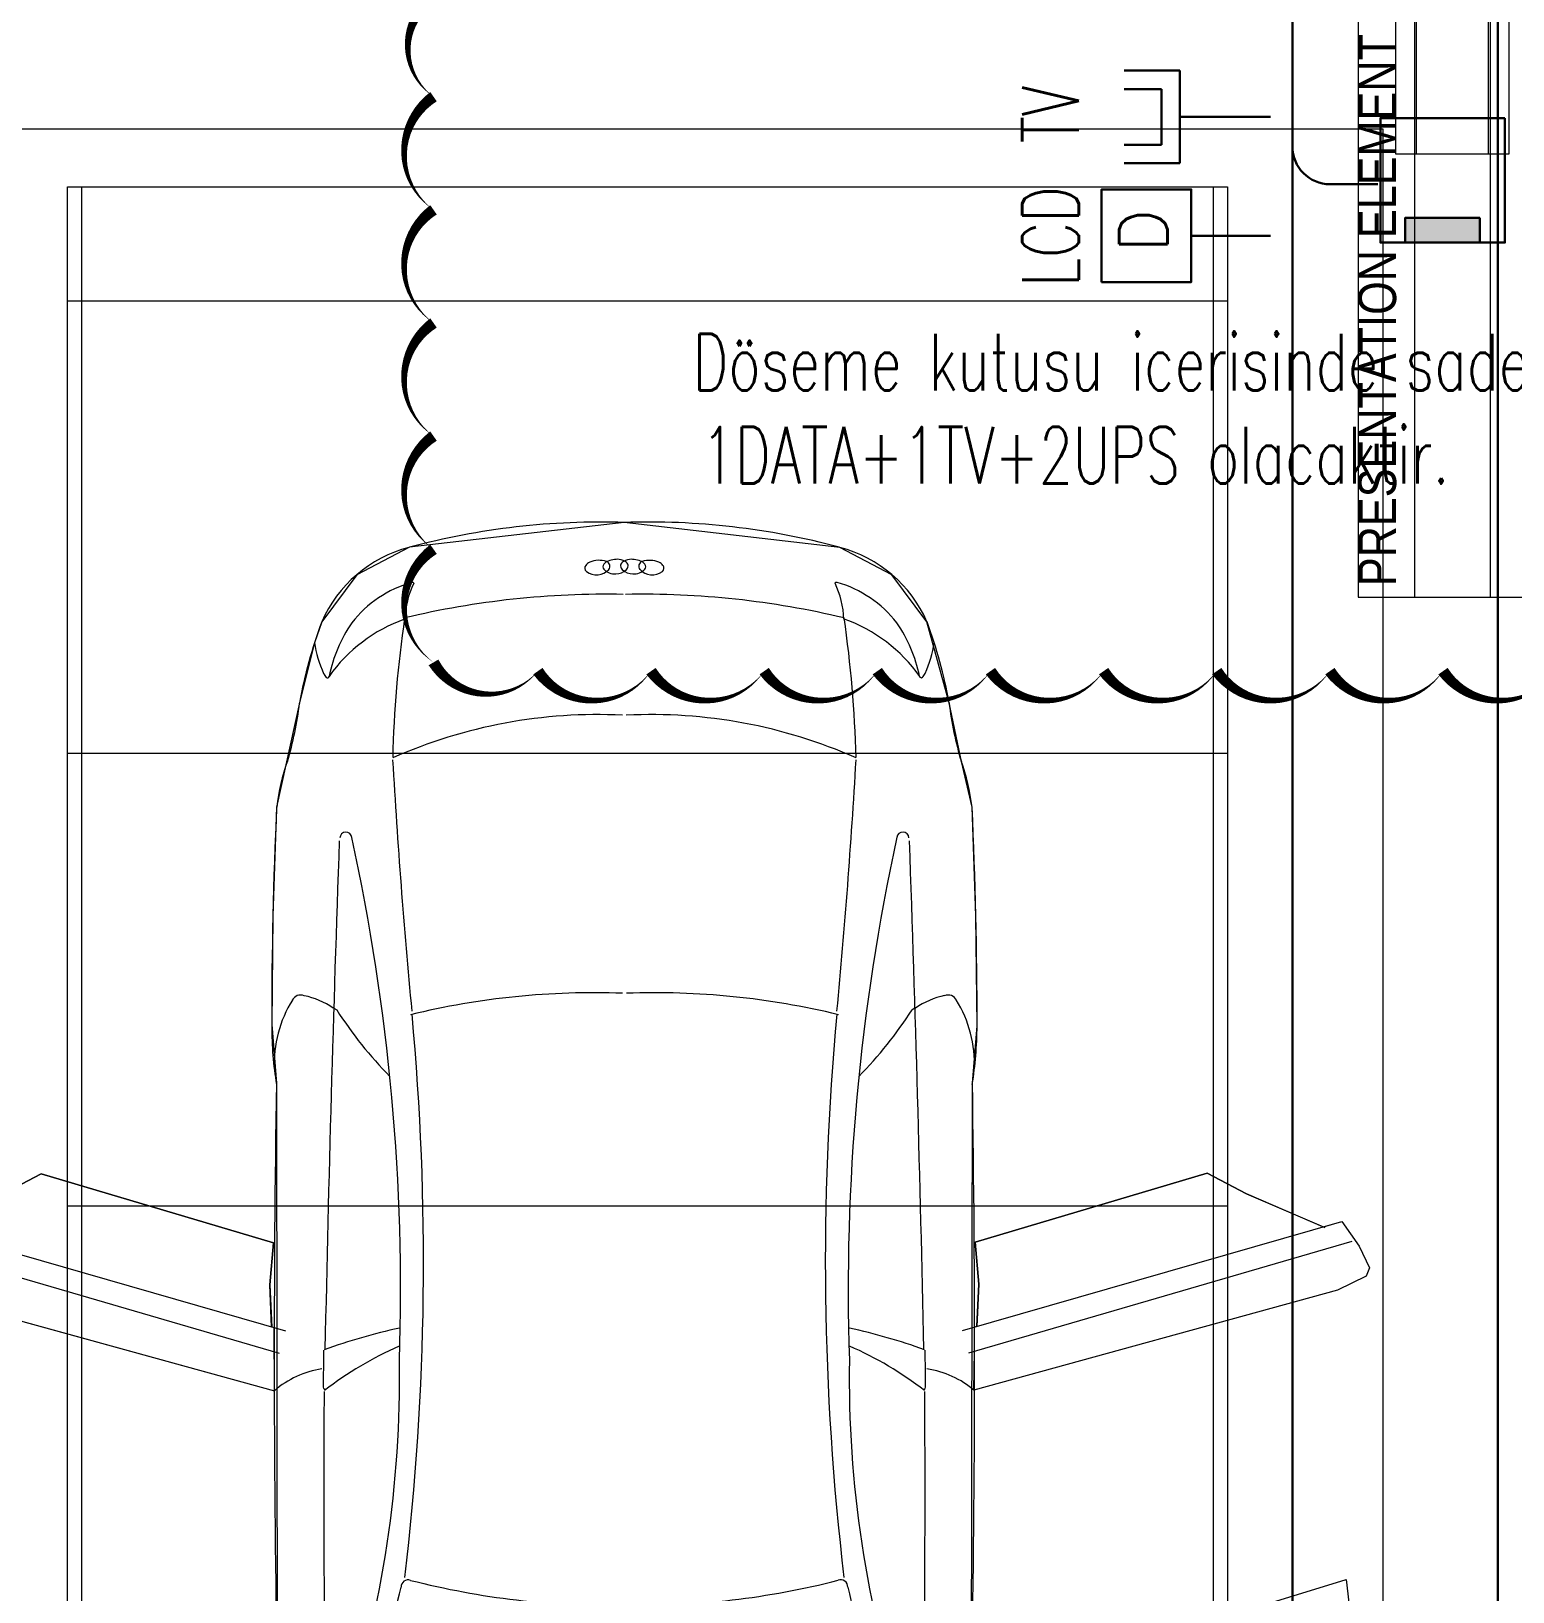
# Model space of a CAD drawing. Extents: x -2050 to 29725, y -1777 to 6820.
# Drawn here: x 4312.2 to 4705, y 710.6 to 1124.4 of the extents above; entities that cross this region are included whole.
import ezdxf
from ezdxf.enums import TextEntityAlignment as Align

# ---------------------------------------------------------------- set-up
doc = ezdxf.new("R2010")
doc.units = 0
doc.header["$LTSCALE"] = 25
doc.header["$MEASUREMENT"] = 0
doc.linetypes.add('DOT2', pattern=[0.125, 0, -0.125])
doc.linetypes.add('HIDDEN', pattern=[0.375, 0.25, -0.125])
doc.layers.get('0').update_dxf_attribs({"color": 9, "lineweight": 9})
for name, color, linetype, lineweight in [('04', 9, 'Continuous', 9), ('05', 9, 'Continuous', 9), ('06D', 9, 'Continuous', 9), ('10', 9, 'Continuous', 9), ('20', 9, 'DOT2', 9), ('DATA TAVAN', 160, 'Continuous', 30), ('DATA YER', 30, 'Continuous', 30), ('E-ANAHTAR', 7, 'Continuous', 30), ('E-DATA LCD EKRAN', 7, 'Continuous', 30), ('E-DATA PRİZİ (RJ45)', 7, 'Continuous', 30), ('E-DÖŞEME (ŞAP İÇİ) PRİZ KUTUSU', 7, 'Continuous', 30), ('E-YAZI', 7, 'Continuous', 30)]:
    doc.layers.add(name, color=color, linetype=linetype, lineweight=lineweight)
doc.styles.add('E-YAZI', font='txttw.shx')
doc.styles.add('MuuM_TEXT-STANDART', font='ARIALN.TTF')

# ---------------------------------------------------------------- blocks, each defined once
blk = doc.blocks.new('p-audi-highlight_platform')
for p, q in [((390.3, 0), (390.3, 307.6)), ((510.3, 0), (510.3, 307.6)), ((630.3, 0), (630.3, 307.6)), ((0, 303.8), (660.6, 303.8)), ((660.6, 3.8), (0, 3.8))]:
    blk.add_line(p, q)
blk.add_lwpolyline([(0, 307.6), (660.6, 307.6), (660.6, 0), (0, 0)], close=True)
blk = doc.blocks.new('p-audi-presentation')
for p, q in [((-70, 35), (142.5, 35)), ((-70, 34.5), (142.5, 34.5)), ((142.5, 35), (260, 35)), ((142.5, 15.5), (-70, 15.5)), ((142.5, 15), (-70, 15)), ((260, 15), (142.5, 15))]:
    blk.add_line(p, q)
for points in [[(0, 10), (0, 0), (260, 0), (260, 50), (0, 50), (0, 40)], [(-70, 40), (142.5, 40), (142.5, 10), (-70, 10), (-70, 40)]]:
    blk.add_lwpolyline(points)
blk = doc.blocks.new('Group-321-1')
at = {"lineweight": 0}
for p, q in [((384783.0404, 69371.037), (384783.0455, 69371.0295)), ((384784.4115, 69370.3332), (384784.4025, 69370.333))]:
    blk.add_line(p, q, dxfattribs=at)
blk.add_lwpolyline([(384783.7337, 69368.6844), (384784.4562, 69370.087), (384784.5363, 69370.2162), (384784.6671, 69370.4777), (384784.7897, 69370.7386), (384784.8195, 69370.8587), (384784.8615, 69371.012), (384784.9078, 69371.2302), (384784.8821, 69371.3838), (384784.7923, 69371.511), (384784.3139, 69371.8312), (384783.7777, 69372.0326), (384783.6197, 69372.0318), (384783.48, 69371.9631), (384783.4374, 69371.9222), (384783.3299, 69371.7988), (384783.1493, 69371.5806), (384783.0089, 69371.3289), (384782.8745, 69371.074), (384782.8143, 69370.9298), (384782.099, 69369.5315)], dxfattribs=at)
for centre, radius, start, end in [((384783.7002, 69371.6914), 0.3498, 77.5866, 129.0276), ((384783.3657, 69370.1215), 1.955, 60.966, 77.834), ((384784.32, 69371.0452), 1.2443, 132.4655, 142.7244), ((384783.7203, 69371.8273), 0.2984, 161.3049, 177.7436), ((384783.7432, 69371.5713), 0.4025, 118.72, 140.7848), ((384783.6803, 69371.6404), 0.3125, 79.0353, 114.6797), ((384783.8912, 69371.7489), 0.2436, 127.2849, 150.4821), ((384783.7369, 69371.9408), 0.00701, 14.3074, 65.7877), ((384783.624, 69371.4545), 0.4181, 82.5082, 117.4781), ((384783.5084, 69371.8411), 0.0862, 181.346, 189.6397), ((384786.16, 69370.0997), 3.0479, 144.4513, 151.4415), ((384783.1339, 69369.6371), 2.3005, 61.7007, 76.2646), ((384783.4781, 69370.0639), 1.955, 47.8221, 64.6901), ((384782.5383, 69372.3373), 0.9575, 316.2186, 325.7418), ((384783.4275, 69371.8281), 0.00442, 198.8504, 328.8627), ((384784.1759, 69371.7659), 0.0116, 115.4859, 202.8384), ((384784.2048, 69371.7798), 0.0437, 204.9366, 291.601), ((384784.1827, 69371.7527), 0.0264, 86.2513, 116.6), ((384784.1802, 69371.7174), 0.0619, 44.0406, 86.0686), ((384784.219, 69371.7483), 0.0101, 111.9283, 196.7629), ((384784.2267, 69371.7313), 0.0287, 93.4709, 113.7003), ((384784.2157, 69371.751), 0.0129, 292.515, 43.913), ((384784.2218, 69371.692), 0.0681, 58.3409, 87.3083), ((384784.2396, 69371.7211), 0.0339, 22.2897, 58.1662), ((384784.245, 69371.7546), 0.0368, 193.5155, 249.2754), ((384784.2513, 69371.7608), 0.045, 244.6107, 282.6822), ((384784.2665, 69371.7271), 0.0153, 157.3959, 204.4647), ((384784.264, 69371.7268), 0.0131, 105.2381, 152.0925), ((384784.2938, 69371.739), 0.045, 202.974, 241.0454), ((384784.2575, 69371.7317), 0.0153, 281.1914, 328.2602), ((384784.2684, 69371.7064), 0.0339, 67.4899, 103.3665), ((384784.2588, 69371.7295), 0.0131, 333.5636, 20.4181), ((384784.2551, 69371.6749), 0.0681, 38.3479, 67.3152), ((384784.3065, 69371.7044), 0.0129, 81.7431, 193.1412), ((384784.3025, 69371.7054), 0.0101, 288.8932, 13.7278), ((384784.2842, 69371.7018), 0.0287, 11.9558, 32.1852), ((384784.2999, 69371.6559), 0.0619, 39.5875, 81.6156), ((384783.6081, 69371.2726), 0.5525, 133.0237, 146.1228), ((384784.2924, 69371.7303), 0.0368, 236.3807, 292.1406), ((384784.3363, 69371.7123), 0.0437, 194.0551, 280.7195), ((384784.3419, 69371.6807), 0.0116, 282.8177, 10.1702), ((384784.3272, 69371.6786), 0.0264, 9.0561, 39.4048), ((384783.2195, 69369.5931), 2.3005, 49.3915, 63.9554), ((384793.5272, 69365.622), 11.9668, 150.13727, 152.89723), ((384800.1056, 69364.1963), 18.1799, 156.13496, 158.24111), ((384783.405, 69370.2154), 1.343, 60.0174, 86.688), ((384784.5586, 69371.2508), 0.3498, 356.6286, 48.0695), ((384865.0479, 69325.7189), 93.6961, 150.803073, 151.627747), ((384777.8715, 69372.8535), 5.6052, 330.8944, 345.1644), ((384783.2749, 69371.4236), 0.0159, 339.0039, 150.3983), ((384784.4941, 69371.4395), 0.2436, 335.1741, 358.3712), ((384784.7399, 69371.4259), 0.00701, 59.8685, 111.3487), ((384784.5288, 69371.2049), 0.3125, 10.9765, 46.6208), ((384783.5314, 69370.1506), 1.343, 38.9682, 65.6387), ((384781.8315, 69372.3216), 3.0479, 334.2146, 341.2049), ((384784.4106, 69371.0507), 0.4181, 8.178, 43.1479), ((384784.436, 69371.2157), 0.4025, 344.8714, 6.9361), ((384783.6723, 69371.3777), 1.2443, 342.9317, 353.1906), ((384784.6574, 69371.3463), 0.2984, 307.9125, 324.3512), ((384783.1168, 69370.8333), 0.3186, 120.9729, 155.4756), ((384782.9706, 69371.0742), 0.0369, 91.8, 120.3439), ((384782.963, 69371.0791), 0.0326, 45.4864, 78.5544), ((384782.8486, 69370.9332), 0.2179, 28.7618, 50.9848), ((384784.8286, 69371.1089), 0.00442, 156.7934, 286.8057), ((384784.7921, 69371.1821), 0.0862, 296.0164, 304.3102), ((384783.7734, 69370.6126), 1.0105, 153.0695, 161.9186), ((384784.1506, 69371.1377), 1.1104, 185.593, 197.2706), ((384785.7608, 69370.6832), 0.9575, 159.9143, 169.4376), ((384768.9056, 69380.2116), 18.1799, 327.41502, 329.52117), ((384822.9409, 69349.5203), 45.4809, 151.91783, 153.89663), ((384776.6075, 69373.5829), 7.1236, 326.0794, 338.11644), ((384782.7341, 69368.9325), 2.0531, 60.6822, 76.5032), ((384784.272, 69370.9318), 0.5525, 339.5333, 352.6324), ((384788.9005, 69367.1922), 5.6052, 140.4918, 154.7617), ((384784.589, 69370.7491), 0.0159, 335.2578, 146.6522), ((384782.8801, 69368.8575), 2.0531, 49.1529, 64.974), ((384699.7855, 69410.5499), 93.6961, 334.028379, 334.853054), ((384773.8988, 69375.6976), 11.9668, 332.7589, 335.51885), ((384790.2301, 69366.5903), 7.1236, 147.53968, 159.57673), ((384783.8462, 69371.294), 1.1104, 288.3855, 300.0631), ((384784.4389, 69370.1168), 0.2179, 74.6714, 96.8944), ((384784.2014, 69370.2765), 0.3186, 330.1806, 4.6832), ((384784.4908, 69370.2948), 0.0326, 47.1018, 80.1697), ((384784.4824, 69370.2982), 0.0369, 5.3122, 33.8561), ((384825.273, 69347.607), 48.3027, 152.0551, 152.17195), ((384782.4028, 69368.6925), 1.5636, 74.9854, 82.5895), ((384782.4965, 69369.975), 0.2388, 70.6349, 104.3906), ((384783.6393, 69370.6814), 1.0105, 323.7375, 332.5866), ((384821.1879, 69350.0129), 43.565, 152.47687, 153.59071), ((384782.7293, 69369.2079), 0.9545, 86.6279, 100.516), ((384782.5618, 69370.1533), 0.00585, 151.7805, 223.8989), ((384780.1046, 69371.4451), 2.9727, 314.8855, 333.6766), ((384743.6698, 69390.211), 45.4809, 331.7595, 333.7383), ((384782.8782, 69368.4484), 1.5636, 43.0666, 50.6707), ((384782.5149, 69369.582), 0.0186, 41.3859, 155.3161), ((384783.1066, 69369.0142), 0.9545, 25.1401, 39.0282), ((384678.7517, 69458.2208), 136.4506, 319.252602, 319.492588), ((384783.958, 69371.212), 2.1585, 228.5422, 243.7224), ((384786.4545, 69368.1856), 2.9727, 151.9795, 170.7706), ((384740.7557, 69390.9906), 48.3027, 333.48418, 333.60103), ((384783.8657, 69369.2721), 0.2388, 21.2655, 55.0212), ((384745.0919, 69389.0738), 43.565, 332.06542, 333.17925), ((384783.9724, 69369.4292), 0.00585, 261.7572, 333.8756), ((384784.0189, 69371.1807), 2.1585, 241.9337, 257.114), ((384783.5356, 69369.0581), 0.0186, 330.34, 84.2703), ((384916.0429, 69336.4165), 136.4506, 166.163538, 166.403525)]:
    blk.add_arc(centre, radius, start, end, dxfattribs=at)
blk = doc.blocks.new('Group-322-1')
for p, q in [((384781.331, 69370.2105), (384781.2966, 69370.1597)), ((384781.5743, 69369.9737), (384781.331, 69370.2105)), ((384781.2966, 69370.1597), (384781.2703, 69370.0916)), ((384781.2703, 69370.0916), (384781.2557, 69370.0172)), ((384781.2352, 69370.0373), (384781.1991, 69370.0045)), ((384781.2557, 69370.0172), (384781.2352, 69370.0373)), ((384781.9623, 69369.3941), (384781.2557, 69370.0169)), ((384781.2557, 69370.0169), (384781.2754, 69369.9991)), ((384781.1619, 69369.9731), (384781.1407, 69369.9383)), ((384781.1991, 69370.0045), (384781.1619, 69369.9731)), ((384781.784, 69369.4706), (384781.1997, 69370.004)), ((384781.6545, 69369.8691), (384781.5743, 69369.9737)), ((384781.1407, 69369.9383), (384781.6919, 69369.4347)), ((384781.7823, 69369.6607), (384781.6545, 69369.8691)), ((384781.9441, 69369.4245), (384781.7823, 69369.6607)), ((384781.6228, 69369.4109), (384781.7921, 69369.4695)), ((384781.7921, 69369.4695), (384781.8013, 69369.4647)), ((384781.8013, 69369.4647), (384781.8317, 69369.4193)), ((384781.8241, 69369.4453), (384781.8377, 69369.4563)), ((384781.8377, 69369.4563), (384781.862, 69369.4435)), ((384781.862, 69369.4435), (384781.8993, 69369.4183)), ((384781.6183, 69369.395), (384781.6228, 69369.4109)), ((384781.6494, 69369.3621), (384781.6183, 69369.395)), ((384781.8226, 69369.3912), (384781.7937, 69369.3845)), ((384781.8894, 69369.3631), (384781.8226, 69369.3912)), ((384781.8317, 69369.4193), (384781.8727, 69369.4049)), ((384781.8993, 69369.4183), (384781.9205, 69369.3851)), ((384781.9863, 69369.3597), (384781.9441, 69369.4245)), ((384781.6889, 69369.3595), (384781.6494, 69369.3621)), ((384781.7937, 69369.3845), (384781.6889, 69369.3595)), ((384781.7664, 69369.3807), (384781.9464, 69369.2177)), ((384781.9084, 69369.3622), (384781.8894, 69369.3631)), ((384781.9175, 69369.372), (384781.9084, 69369.3622)), ((384781.9692, 69369.3081), (384781.9114, 69369.3606)), ((384781.9205, 69369.3851), (384781.9175, 69369.372)), ((384781.97, 69369.3257), (384781.9863, 69369.3597)), ((384781.9978, 69369.329), (384781.9767, 69369.3483)), ((384781.9625, 69369.2298), (384782.008, 69369.3088)), ((384781.9659, 69369.2362), (384781.97, 69369.3257)), ((384782.008, 69369.3088), (384781.9978, 69369.329))]:
    blk.add_line(p, q)
blk.add_lwpolyline([(384781.331, 69370.2105), (384781.5743, 69369.9737), (384781.6545, 69369.8691), (384781.7823, 69369.6607), (384781.9441, 69369.4245), (384781.9863, 69369.3597), (384781.9796, 69369.3457), (384781.9978, 69369.329), (384782.008, 69369.3088), (384781.9659, 69369.2362), (384781.9464, 69369.2177), (384781.7687, 69369.3785), (384781.6889, 69369.3595), (384781.6494, 69369.3621), (384781.6183, 69369.395), (384781.6228, 69369.4109), (384781.6919, 69369.4347), (384781.1407, 69369.9383), (384781.1619, 69369.9731), (384781.1991, 69370.0045), (384781.2352, 69370.0373), (384781.2557, 69370.0169), (384781.2703, 69370.0916), (384781.2966, 69370.1597)], close=True)
blk = doc.blocks.new('Group-323-1')
for p, q in [((384784.0265, 69368.5095), (384784.2703, 69368.527)), ((384784.2703, 69368.527), (384784.4021, 69368.5228)), ((384784.4021, 69368.5228), (384784.7363, 69368.4631)), ((384783.5713, 69368.4048), (384783.609, 69368.4878)), ((384783.609, 69368.4878), (384783.6313, 69368.4913)), ((384783.6313, 69368.4913), (384783.6593, 69368.4854)), ((384783.6449, 69368.4667), (384783.663, 69368.4998)), ((384783.663, 69368.4998), (384783.7403, 69368.5033)), ((384783.7049, 69368.5004), (384784.6228, 69368.2891)), ((384783.7403, 69368.5033), (384784.0265, 69368.5095)), ((384783.5745, 69368.4113), (384783.6449, 69368.4667)), ((384783.631, 69368.4558), (384783.7074, 69368.4395)), ((384783.7131, 69368.4511), (384783.7105, 69368.438)), ((384783.7105, 69368.438), (384783.7223, 69368.4231)), ((384783.7219, 69368.4612), (384783.7131, 69368.4511)), ((384783.7613, 69368.4632), (384783.7219, 69368.4612)), ((384783.8035, 69368.4477), (384783.7613, 69368.4632)), ((384783.8281, 69368.4354), (384783.8035, 69368.4477)), ((384784.7363, 69368.4631), (384784.715, 69368.4056)), ((384783.7223, 69368.4231), (384783.784, 69368.3851)), ((384783.8016, 69368.4089), (384783.766, 69368.4339)), ((384783.8561, 69368.4106), (384783.8016, 69368.4089)), ((384783.8271, 69368.4179), (384783.8281, 69368.4354)), ((384783.8654, 69368.406), (384783.8561, 69368.4106)), ((384783.9165, 69368.2343), (384783.8654, 69368.406)), ((384783.871, 69368.4001), (384784.645, 69368.2361)), ((384784.715, 69368.4056), (384784.6751, 69368.3445)), ((384783.8082, 69368.3333), (384783.5708, 69368.3847)), ((384783.784, 69368.3851), (384783.7954, 69368.3578)), ((384783.7954, 69368.3578), (384783.8361, 69368.258)), ((384784.6751, 69368.3445), (384784.6231, 69368.2893)), ((384784.626, 69368.1499), (384783.8955, 69368.3044)), ((384784.6228, 69368.2891), (384784.5969, 69368.2948)), ((384784.6231, 69368.2893), (384784.6514, 69368.2844)), ((384784.6514, 69368.2844), (384784.6458, 69368.2359)), ((384783.8361, 69368.258), (384783.8613, 69368.2275)), ((384783.9062, 69368.2214), (384783.9165, 69368.2343)), ((384784.6458, 69368.2359), (384784.642, 69368.1874)), ((384783.8613, 69368.2275), (384783.9062, 69368.2214)), ((384784.642, 69368.1874), (384784.626, 69368.1499))]:
    blk.add_line(p, q)
blk.add_lwpolyline([(384783.6295, 69368.491), (384783.6556, 69368.4862), (384783.663, 69368.4998), (384784.0265, 69368.5095), (384784.2703, 69368.527), (384784.4021, 69368.5228), (384784.7363, 69368.4631), (384784.715, 69368.4056), (384784.6751, 69368.3445), (384784.6228, 69368.2891), (384784.6514, 69368.2844), (384784.642, 69368.1874), (384784.626, 69368.1499), (384783.8955, 69368.3044), (384783.9165, 69368.2343), (384783.9062, 69368.2214), (384783.8613, 69368.2275), (384783.8361, 69368.258), (384783.8051, 69368.334), (384783.5708, 69368.3847)], close=True)
blk = doc.blocks.new('Group-324-1')
for p, q in [((384781.7733, 69371.0498), (384781.7031, 69371.0121)), ((384782.5366, 69370.3335), (384781.7733, 69371.0498)), ((384781.7031, 69371.0121), (384781.6524, 69370.9735)), ((384782.4941, 69370.2883), (384781.7252, 69371.016)), ((384781.8057, 69371.015), (384782.0321, 69370.9999)), ((384781.6524, 69370.9735), (384781.6499, 69370.9499)), ((384782.0321, 69370.9999), (384782.1497, 69371.0007)), ((384782.1497, 69371.0007), (384782.6141, 69370.5571)), ((384781.6499, 69370.9499), (384781.7011, 69370.8824)), ((384781.7011, 69370.8824), (384782.4371, 69370.2063)), ((384782.6141, 69370.5571), (384782.5545, 69370.4624)), ((384782.5545, 69370.4624), (384782.5076, 69370.3596))]:
    blk.add_line(p, q)
blk.add_lwpolyline([(384782.6141, 69370.5571), (384782.1497, 69371.0007), (384782.0321, 69370.9999), (384781.8107, 69371.0146), (384781.7733, 69371.0498), (384781.7031, 69371.0121), (384781.6524, 69370.9735), (384781.6499, 69370.9499), (384781.7011, 69370.8824), (384782.4371, 69370.2063), (384782.5131, 69370.3555), (384782.5079, 69370.3604), (384782.5545, 69370.4624)], close=True)
blk = doc.blocks.new('Group-325-1')
for p, q in [((384784.2699, 69369.7089), (384784.2277, 69369.6053)), ((384784.901, 69369.5901), (384784.2699, 69369.7089)), ((384784.2277, 69369.6053), (384784.1715, 69369.5072)), ((384784.9688, 69369.494), (384784.901, 69369.5901)), ((384784.1334, 69369.5156), (384785.1602, 69369.3127)), ((384785.1131, 69369.3188), (384784.9688, 69369.494)), ((384784.1214, 69369.4547), (384785.1608, 69369.254)), ((384785.0663, 69369.1565), (384784.0879, 69369.3606)), ((384785.1602, 69369.3127), (384785.1706, 69369.2337)), ((384785.1706, 69369.2337), (384785.1687, 69369.1701)), ((384785.151, 69369.1543), (384785.0663, 69369.1565)), ((384785.1687, 69369.1701), (384785.151, 69369.1543))]:
    blk.add_line(p, q)
blk.add_lwpolyline([(384784.2699, 69369.7089), (384784.901, 69369.5901), (384784.9688, 69369.494), (384785.1099, 69369.3227), (384785.1602, 69369.3127), (384785.1706, 69369.2337), (384785.1687, 69369.1701), (384785.151, 69369.1543), (384785.0663, 69369.1565), (384784.0879, 69369.3606), (384784.1366, 69369.4517), (384784.166, 69369.5091), (384784.1719, 69369.508), (384784.2277, 69369.6053)], close=True)
blk = doc.blocks.new('p-audi_arac')
at = {"layer": '06D', "lineweight": 0, "flags": 128}
blk.add_lwpolyline([(695.6, 0.8), (-4.4, 0.8), (-4.4, 400.8), (695.6, 400.8)], close=True, dxfattribs=at)
at = {"layer": '04', "xscale": 100, "yscale": 100, "zscale": 100, "rotation": 117.1763778173342}
for name in ['Group-321-1', 'Group-323-1', 'Group-325-1', 'Group-324-1', 'Group-322-1']:
    blk.add_blockref(name, (23745751.03, -31061967.79), dxfattribs=at)
blk = doc.blocks.new('p-zemin kat')
at = {"layer": '20', "linetype": 'HIDDEN', "lineweight": 0}
blk.add_arc((4088.57, -323.37), 2647.53, 80.45701, 156.55486, dxfattribs=at)
blk = doc.blocks.new('10_DÖŞEME (ŞAP İÇİ) PRİZ KUTUSU')
at = {"layer": 'E-DÖŞEME (ŞAP İÇİ) PRİZ KUTUSU'}
blk.add_hatch(color=5, dxfattribs=at).paths.add_polyline_path([(0.734, 0.216), (0.734, 0.706), (-0.734, 0.706), (-0.734, 0.216)])
at = {"layer": 'E-DÖŞEME (ŞAP İÇİ) PRİZ KUTUSU', "color": 5}
for points in [[(1.224, 2.664), (1.224, 0.216), (-1.224, 0.216), (-1.224, 2.664)], [(0.734, 0.706), (0.734, 0.216), (-0.734, 0.216), (-0.734, 0.706)]]:
    blk.add_lwpolyline(points, close=True, dxfattribs=at)
blk = doc.blocks.new('E-LCD+TV')
at = {"layer": 'E-DATA PRİZİ (RJ45)', "color": 1}
for p, q in [((38.46, 77.49), (38.46, 48)), ((48.29, 77.49), (48.29, 57.83)), ((77.78, 77.49), (77.78, 57.83)), ((87.61, 77.49), (87.61, 48)), ((48.29, 57.83), (77.78, 57.83)), ((0, 0), (0, 41.99)), ((38.46, 48), (87.61, 48)), ((63.03, 48), (63.03, 0))]:
    blk.add_line(p, q, dxfattribs=at)
blk.add_lwpolyline([(-24.58, 89.56), (24.58, 89.56), (24.58, 41.99), (-24.58, 41.99)], close=True, dxfattribs=at)
at = {"layer": 'E-DATA PRİZİ (RJ45)', "color": 1, "style": 'E-YAZI'}
blk.add_text('D', height=25.6, dxfattribs=at).set_placement((-8.79, 54.59))
at = {"layer": 'E-YAZI', "color": 1, "style": 'E-YAZI', "width": 0.7}
for s, p in [('LCD', (-26.97, 101.57)), ('TV', (49.03, 101.57))]:
    blk.add_text(s, height=30, dxfattribs=at).set_placement(p)

msp = doc.modelspace()

# ---------------------------------------------------------------- linework, layer by layer
at = {"layer": '20', "linetype": 'HIDDEN', "lineweight": 0}
msp.add_lwpolyline([(1754.32, 730, -0.342283), (4527.5, 2199.66, -0.342283)], format="xyb", dxfattribs=at)
at = {"layer": 'DATA TAVAN'}
msp.add_line((4701.06, 2336.97), (4701.06, 449.29), dxfattribs=at)
at = {"layer": 'DATA YER'}
for p, q in [((4646.57, 2238.96), (4646.57, 1093.8)), ((4646.57, 1093.8), (4646.57, 655.39)), ((4656.57, 1083.8), (4657.09, 1083.8)), ((4657.09, 1083.8), (4669.26, 1083.8))]:
    msp.add_line(p, q, dxfattribs=at)
msp.add_arc((4656.57, 1093.8), 10, 180, 270, dxfattribs=at)
at = {"layer": 'E-ANAHTAR'}
msp.add_lwpolyline([(4716.51, 954.69, 0, 3, -0.520567), (4686.51, 954.69, 0, 3, -0.520567), (4656.51, 954.69, 0, 3, -0.520567), (4626.51, 954.69, 0, 3, -0.520567), (4596.51, 954.69, 0, 3, -0.520567), (4566.51, 954.69, 0, 3, -0.520567), (4536.51, 954.69, 0, 3, -0.520567), (4506.51, 954.69, 0, 3, -0.520567), (4476.51, 954.69, 0, 3, -0.520567), (4446.51, 954.69, 0, 3, -0.520567), (4418.84, 957.02, 0, 3, -0.520567), (4418.84, 987.02, 0, 3, -0.520567), (4418.84, 1017.02, 0, 3, -0.520567), (4418.84, 1047.02, 0, 3, -0.520567), (4418.84, 1077.02, 0, 3, -0.520567), (4418.84, 1107.02, 0, 3, -0.520567), (4418.84, 1133.23, 0, 3, -0.520567)], format="xyseb", dxfattribs=at)

# ---------------------------------------------------------------- block references
at = {"layer": '04', "rotation": 270}
msp.add_blockref('p-audi_arac', (4269.71, 1094.12), dxfattribs=at)
at = {"layer": '05'}
for name, p, rotation in [('p-audi-presentation', (4664, 1234.28), 270), ('p-audi-highlight_platform', (4629.38, 422.51), 90)]:
    msp.add_blockref(name, p, dxfattribs=dict(at, rotation=rotation))
at = {"layer": '10'}
msp.add_blockref('p-zemin kat', (0, 0), dxfattribs=at)
at = {"layer": 'E-DATA LCD EKRAN', "color": 1, "xscale": 0.5, "yscale": 0.5, "zscale": 0.5, "rotation": 89.99999999999999}
msp.add_blockref('E-LCD+TV', (4640.74, 1070.13), dxfattribs=at)
at = {"layer": 'E-DÖŞEME (ŞAP İÇİ) PRİZ KUTUSU', "xscale": 13.48039215686274, "yscale": 13.48039215686274, "zscale": 13.48039215686274}
msp.add_blockref('10_DÖŞEME (ŞAP İÇİ) PRİZ KUTUSU', (4686.41, 1065.41), dxfattribs=at)

# ---------------------------------------------------------------- texts
at = {"layer": '05', "style": 'MuuM_TEXT-STANDART'}
msp.add_text('PRESENTATION ELEMENT', height=10, rotation=90, dxfattribs=at).set_placement((4677.08, 977.25), align=Align.BOTTOM_LEFT)
at = {"layer": 'E-YAZI', "color": 3, "style": 'E-YAZI', "width": 0.7}
for s, p in [('Döseme kutusu icerisinde sadece', (4487.57, 1029.12)), ('1DATA+1TV+2UPS olacaktir.', (4489.81, 1004.44))]:
    msp.add_text(s, height=15, dxfattribs=at).set_placement(p)

doc.saveas('drawing.dxf')
